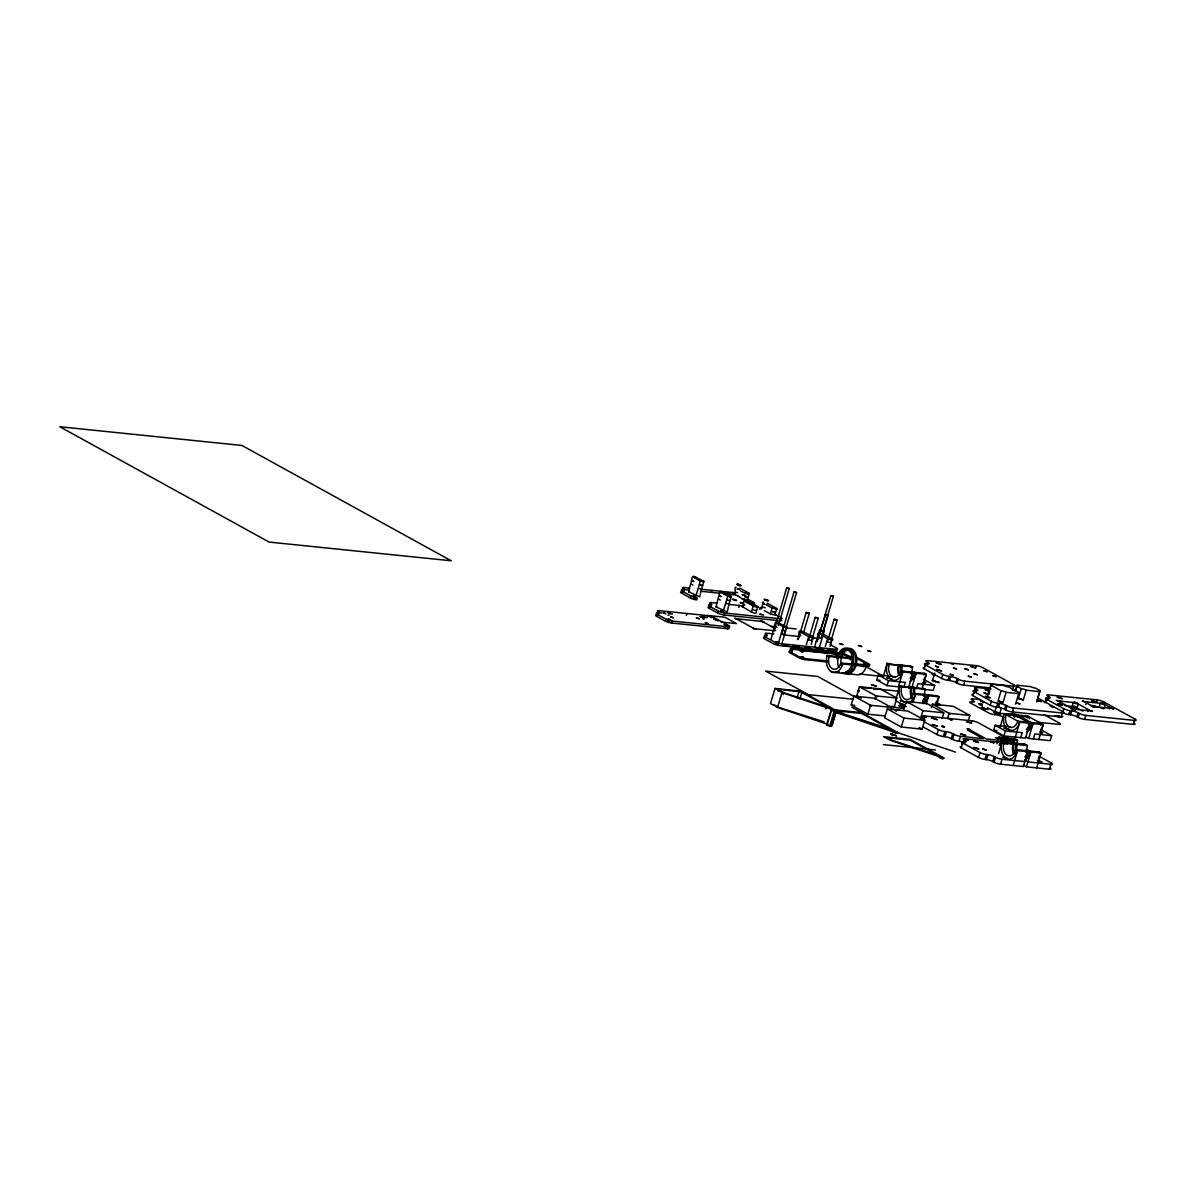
<?xml version="1.0" encoding="UTF-8"?>
<svg xmlns="http://www.w3.org/2000/svg" width="1196" height="1196" viewBox="0 0 1196 1196"><rect width="100%" height="100%" fill="white"/><g stroke="black" fill="none" stroke-linecap="round" stroke-linejoin="round"><path stroke-width="1.5" d="M700.198 585.218L702.471 585.457M734.837 593.141L733.268 593.276L743.224 599.241M743.718 604.414L744.764 604.997L744.032 604.713M771.599 611.335L775.158 612.262M774.888 612.262L773.199 612.143M806.224 612.457L809.244 613.339L806.224 612.457L798.225 639.397M808.227 639.95L811.486 640.652M808.705 639.292L815.194 617.36L816.868 617.54L818.228 618.287L811.725 640.204M814.611 646.782L819.604 629.948L821.174 629.963M820.127 631.219L825.778 614.296M819.155 648.172L824.134 631.339C821.532 629.574 824.104 631.054 822.624 631.159M823.655 630.456L828.155 615.252L827.094 614.624M827.602 641.235L834.105 619.304L835.765 619.483L837.125 620.201L830.622 642.147M925.824 717.346L923.581 716.613M938.292 681.75L939.219 682.692L932.372 680.688L934.704 672.989M966.996 728.753L969.478 729.859M1073.29 706.268L1076.161 707.285M656.664 616.314L657.247 614.325A4.739 0.957 16.5 0 1 657.83 613.1A4.739 0.957 16.5 0 0 658.413 611.859A4.739 0.957 16.5 0 1 659.041 610.633L707.808 615.641A4.739 0.957 16.5 0 1 714.221 617.599L728.678 625.553L728.095 627.541A4.739 0.957 16.5 0 1 727.452 628.767L671.748 623.041A4.739 0.957 16.5 0 1 665.335 621.098L656.664 616.314A4.739 0.957 16.5 0 1 657.232 615.073L658.413 611.859M658.293 614.116A4.739 0.957 16.5 0 0 657.83 613.847A4.739 0.957 16.5 0 1 658.458 612.606L659.041 610.633M665.335 621.098L665.918 619.109L657.247 614.325M671.748 623.041L672.331 621.068L728.035 626.794A4.739 0.957 16.5 0 0 728.678 625.553M682.213 591.198L690.884 595.982A4.739 0.957 16.5 0 0 697.298 597.94L696.715 599.914A4.739 0.957 16.5 0 1 690.301 597.955L681.615 593.186L682.213 591.198A4.739 0.957 16.5 0 1 682.781 589.972A4.739 0.957 16.5 0 0 683.379 588.731A4.739 0.957 16.5 0 1 684.007 587.505L689.24 588.043M681.615 593.186A4.739 0.957 16.5 0 1 682.198 591.945L682.781 589.972M682.931 590.211L683.379 588.731M684.007 587.505L683.424 589.479L688.657 590.017M701.14 590.645L699.72 596.834L688.642 591.811L692.544 576.442L694.607 576.726M690.301 597.955L690.884 595.982M686.369 615.477L686.953 613.503M695.967 595.847L700.363 580.987L693.052 576.95M701.424 589.703L703.891 581.361L694.921 576.816M711.321 592.349L711.919 590.361M778.073 620.56L724.103 615.013A4.739 0.957 16.5 0 1 717.69 613.055L709.019 608.271L709.602 606.297A4.739 0.957 16.5 0 1 710.185 605.056A4.739 0.957 16.5 0 0 710.783 603.831A4.739 0.957 16.5 0 1 711.411 602.59L716.643 603.128M710.185 605.056L709.602 607.045A4.739 0.957 16.5 0 0 709.019 608.271M710.783 603.831L710.185 605.804A4.739 0.957 16.5 0 1 710.828 604.578L711.411 602.59M707.285 617.375L707.808 615.641M728.812 604.802L727.228 611.918L716.045 606.91L719.932 591.542L721.965 591.661M713.638 619.573L714.221 617.599M717.69 613.055L718.288 611.081L709.602 606.297M723.371 610.947L727.766 596.086L720.441 592.05M724.103 615.013L724.701 613.025L780.405 618.751A4.739 0.957 16.5 0 0 781.033 617.525L780.45 619.498A4.739 0.957 16.5 0 1 779.822 620.739L780.405 618.751M729.097 603.875L731.294 596.445L722.489 591.96M723.49 593.59L732.176 594.487L732.774 592.513A4.739 0.957 16.5 0 1 735.166 592.962M733.955 593.904C736.975 592.274 733.417 586.907 736.138 587.131M727.452 628.767L728.035 626.794M738.724 607.448L739.307 605.46M756.291 612.576C755.902 616.164 741.998 605.714 742.447 607.045L744.241 600.257L748.517 601.394L758.578 607.149L753.809 606.357L744.211 601.11M747.844 598.583C750.221 602.216 740.518 598.135 744.674 599.42M748.068 597.836L749.384 593.38L739.786 588.133M747.216 598.882L753.644 602.425L753.046 604.414L746.633 600.87M751.432 611.993L753.196 606.058M756.455 611.365L757.89 606.536M759.654 609.332L760.163 607.598A4.739 0.957 16.5 0 1 761.254 607.762M775.143 614.056L775.576 615.207L770.329 613.937L772.093 608.002L766.098 604.698M775.576 612.561L776.787 608.48L767.189 603.233M770.986 639.471L775.457 622.129L779.269 623.28L778.596 622.772M775.77 630.696L774.246 629.993L786.729 587.804L789.255 588.537M778.327 625.463L789.255 588.567L786.759 587.894M778.312 643.508L783.29 626.674L775.965 622.638M784.038 634.807L781.556 634.03L794.054 591.841L795.176 591.9L796.581 592.603L783.993 634.598M781.825 643.882L782.453 641.774M782.767 640.712L784.95 633.357M785.264 632.295L786.818 627.048L778.327 622.668M828.155 724.462L777.564 707.434L770.493 703.547L775.038 688.418L801.141 691.258L842.717 714.132M778.118 691.228L778.671 689.359L800.722 691.841L828.783 707.359L783.604 692.678L777.938 689.554L778.671 689.359M797.388 639.621C800.498 636.586 796.446 628.842 802.068 631.264M777.564 707.434L781.96 692.589L775.038 688.418M782.393 693.202L782.662 692.275M783.201 694.592L783.754 692.723M803.249 633.581L809.229 613.369M806.373 644.569L808.72 636.646L799.735 631.697M811.217 644.554L812.383 640.593M812.682 639.606L813.415 637.124L802.994 631.563M797.074 698.06L799.033 691.452M816.285 641.564C820.008 639.606 815.433 631.742 819.783 632.923M799.96 698.823L801.888 692.335M817.122 641.34L818.632 636.287M818.393 637.752L830.861 595.623L832.386 595.802L833.388 596.356L820.905 638.544L818.677 637.707M825.27 646.513L827.617 638.589L821.637 635.285M830.114 646.498L831.579 641.549M831.878 640.563L832.311 639.068L822.19 633.611M825.733 708.899L826.287 707.03M830.921 726.301L835.257 711.471L836.393 710.783L831.997 725.628L829.695 726.122L826.75 725.12L831.145 710.275L834.3 710.185L781.96 692.589M831.624 709.976L826.75 725.12M829.695 726.122L834.09 711.261L831.145 710.275M885.19 715.956L867.877 714.176L851.208 704.997L853.854 696.087L874.635 698.21L891.304 707.404L870.509 705.266L853.854 696.087M887.297 706.268L894.219 706.971L896.865 698.06L880.196 688.881L859.416 686.743L856.77 695.653L861.314 698.165M902.203 687.192L887.043 685.637L876.758 679.971L878.223 675.022L895.071 676.742M867.877 714.176L870.509 705.266M875.024 699.496L876.07 695.923L859.416 686.743M883.306 676.562L887.223 663.361L899.332 665.469A9.628 6.399 -84.1 0 0 900.125 675.247M887.043 685.637L888.508 680.674L878.223 675.022M887.283 708.929L884.651 717.839L901.306 727.019L922.101 729.156L924.732 720.246L908.078 711.067L887.283 708.929L903.952 718.108L924.732 720.246M898.39 686.803L902.801 671.943L900.872 670.881A9.628 6.399 -84.1 0 1 892.336 676.682A9.628 6.399 -84.1 0 1 889.136 664.423L887.223 663.361A12.782 8.507 -84.1 0 0 891.454 679.657A12.782 8.507 -84.1 0 0 902.801 671.943L912.982 672.989L908.571 687.85M903.877 687.356L905.342 682.408L888.508 680.674M903.653 710.379L906.284 701.469L927.079 703.607L943.749 712.786L942.164 718.123M901.306 727.019L903.952 718.108M916.405 688.642L917.87 683.693L934.719 685.428L933.254 690.376L923.148 689.345M912.967 702.605L915.403 694.353L913.475 693.291A9.628 6.399 -84.1 0 1 904.938 699.092A9.628 6.399 -84.1 0 1 901.754 686.833L899.826 685.771L895.43 700.617L906.329 706.627M989.541 687.805L963.602 685.144A4.739 0.957 16.5 0 1 957.189 683.185L955.903 682.468A4.739 0.957 16.5 0 0 949.579 680.524L948.009 680.375A4.739 0.957 16.5 0 1 941.596 678.416L924.254 668.863L925.42 664.901A4.739 0.957 16.5 0 1 926.003 663.66L925.42 665.634M926.138 664.348L926.87 661.881A4.739 0.957 16.5 0 1 927.513 660.64L976.265 665.649A4.739 0.957 16.5 0 1 982.678 667.607L1014.163 684.949L1013.505 687.177M926.721 663.287L927.513 660.64M927.109 665.559L927.633 663.825A4.739 0.957 16.5 0 0 928.156 662.584L926.87 661.881M922.385 687.565L926.287 674.365L924.359 673.303L900.872 670.881M923.148 703.652L925.584 695.399L923.671 694.338A9.628 6.399 -84.1 0 1 923.402 695.13M920.845 717.779L922.953 710.648L906.284 701.469M921.473 719.439L923.282 718.975A4.739 0.957 16.5 0 0 923.805 717.735L922.52 717.032A4.739 0.957 16.5 0 1 923.163 715.806L971.914 720.814A4.739 0.957 16.5 0 1 978.328 722.758L1007.002 738.56M926.287 703.966L928.724 695.713L926.795 694.652A9.628 6.399 -84.1 0 1 922.55 700.482M921.787 719.514L922.52 717.032M922.819 720.53L923.282 718.975M931.34 707.718L932.402 704.145L953.182 706.283L969.851 715.462L968.267 720.814M941.596 678.416L942.777 674.454L925.42 664.901M936.468 705.012L938.905 696.76L936.976 695.698L913.475 693.291M947.965 680.36L949.19 676.413L950.76 676.562A4.739 0.957 16.5 0 1 957.069 678.506L958.355 679.223A4.739 0.957 16.5 0 0 964.768 681.182L1013.535 686.19A4.739 0.957 16.5 0 0 1014.163 684.949M949.579 680.524L950.76 676.562M962.84 741.684L958.953 741.281A4.739 0.957 16.5 0 1 952.539 739.322L951.254 738.62A4.739 0.957 16.5 0 0 944.945 736.676L943.375 736.512A4.739 0.957 16.5 0 1 936.961 734.553L938.426 729.605L924.224 721.786M955.903 682.468L957.069 678.506M957.189 683.185L958.355 679.223M947.486 718.676L949.071 713.324L932.402 704.145M943.315 736.512L944.84 731.563L946.41 731.728A4.739 0.957 16.5 0 1 952.719 733.671L954.004 734.374A4.739 0.957 16.5 0 0 960.418 736.332L983.232 738.68L967.654 730.098L970.793 730.412L986.371 738.993L998.989 740.294M944.945 736.676L946.41 731.728M963.602 685.144L964.768 681.182M951.254 738.62L952.719 733.671M952.539 739.322L954.004 734.374M975.757 667.383L976.265 665.649M958.953 741.281L960.418 736.332M1061.913 715.881A4.739 0.957 16.5 0 1 1061.031 716.957L1012.279 711.949A4.739 0.957 16.5 0 1 1005.866 710.005L1004.58 709.288A4.739 0.957 16.5 0 0 998.256 707.344L996.702 707.18A4.739 0.957 16.5 0 1 990.273 705.236L972.931 695.668L974.097 691.707A4.739 0.957 16.5 0 1 974.68 690.481L976.31 690.645A4.739 0.957 16.5 0 0 976.833 689.404L975.547 688.702A4.739 0.957 16.5 0 1 976.19 687.461L991.14 689.001M973.873 693.202L974.68 690.481M974.964 690.675L975.547 688.702M975.413 690.107L976.19 687.461M975.787 692.379L976.31 690.645M1024.822 761.598L1002.024 759.251A4.739 0.957 16.5 0 1 995.595 757.292L994.325 756.59A4.739 0.957 16.5 0 0 988.001 754.646L986.431 754.482L984.906 759.43A4.739 0.957 16.5 0 1 978.552 757.472L961.21 747.919L963.243 741.729L964.873 741.894A4.739 0.957 16.5 0 0 965.411 740.653L964.125 739.95A4.739 0.957 16.5 0 1 964.753 738.724L999.647 742.297M963.483 742.118L964.125 739.95M964.41 743.449L964.873 741.894M971.451 722.354L971.914 720.814M987.104 697.328L985.384 696.207L990.393 697.776L987.104 697.328L990.766 685.144A3.693 0.748 16.5 0 0 991.26 684.187L1003.803 685.472A3.693 0.748 16.5 0 0 1008.796 686.997L1019.097 692.663L1015.494 704.1M988.15 694.667L991.26 684.187M990.273 705.236L991.454 701.275L974.097 691.707M978.552 757.472L980.017 752.523L962.675 742.97A4.739 0.957 16.5 0 1 963.243 741.729M994.848 711.77L996.403 706.537M997.957 701.29L1001.052 690.81L990.766 685.144M996.642 707.18L997.868 703.233L999.437 703.383A4.739 0.957 16.5 0 1 1005.746 705.326L1007.032 706.044A4.739 0.957 16.5 0 0 1013.446 708.002L1062.212 712.995A4.739 0.957 16.5 0 0 1062.84 711.77L1037.605 697.866M998.256 707.344L999.437 703.383M1000.23 726.839L1004.147 713.638L1014.328 714.685L1029.906 723.266L1025.495 738.126L1003.967 735.914L993.682 730.248L995.147 725.299L1010.306 726.854M999.841 713.294L1001.396 708.062M1002.951 702.814L1006.045 692.335L1018.603 693.62A3.693 0.748 16.5 0 1 1019.097 692.663M984.966 759.43L986.536 759.595L988.001 754.646M1004.58 709.288L1005.746 705.326M1005.866 710.005L1007.032 706.044M1013.535 686.19L1012.354 690.152A4.739 0.957 16.5 0 0 1013.655 689.345M996.941 743.718L998.884 737.125L1014.97 738.769L1017.542 740.189L1016.077 745.138M1025.57 751.432A9.628 6.399 -84.1 0 0 1025.839 750.625L1027.768 751.686L1023.357 766.546L1000.559 764.199A4.739 0.957 16.5 0 1 994.13 762.241L992.844 761.538L994.325 756.59M994.13 762.241L995.595 757.292M999.393 744.734L1001.456 737.797L1003.055 738.291L998.585 753.615M1015.24 691.363L1016.764 686.22A3.693 0.748 16.5 0 0 1017.258 685.263L1030.668 686.639A3.693 0.748 16.5 0 0 1035.661 688.163L1040.146 690.63L1037.096 700.916M999.497 745.138L1001.456 738.545L998.884 737.125M1015.733 690.406L1017.258 685.263M1000.125 745.123L1002.173 738.201M1003.967 735.914L1005.432 730.965L995.147 725.299M1002.622 743.598L1004.162 738.395L1003.444 738.007M1012.279 711.949L1013.446 708.002M1003.504 743.688L1005.044 738.485L1004.311 738.096M1012.399 714.58L1013.431 711.097M1004.61 743.807L1006.15 738.605L1005.432 738.216M1018.2 698.972L1021.249 688.687L1016.764 686.22M1005.492 743.897L1007.032 738.694L1006.314 738.306M1000.559 764.199L1002.024 759.251M1006.598 744.002L1008.138 738.814L1007.421 738.41M1007.481 744.091L1009.02 738.904L1008.303 738.5M1009.095 742.477L1010.127 739.008L1009.409 738.62M1009.977 742.567L1011.009 739.098L1010.291 738.709M1023.178 700.497L1026.228 690.197L1039.653 691.587A3.693 0.748 16.5 0 1 1040.146 690.63M1011.098 742.686L1012.115 739.218L1011.397 738.829M1011.966 742.776L1012.997 739.307L1012.279 738.919M1013.087 742.895L1014.103 739.427L1013.386 739.023M1015.314 737.08L1019.725 722.22L1004.147 713.638A12.782 8.507 -84.1 0 0 1007.301 729.201L1012.922 730.786M1013.954 742.985L1014.985 739.517L1014.268 739.113M1020.801 737.648L1022.266 732.685L1005.432 730.965M1013.176 765.5L1017.587 750.64L1015.658 749.578A9.628 6.399 -84.1 0 1 1007.122 755.394A9.628 6.399 -84.1 0 1 1003.922 743.12L1001.994 742.058A12.782 8.507 -84.1 0 0 1004.565 757.068C1013.147 760.073 997.898 756.724 1004.73 757.053M1036.603 701.873L1039.653 691.587M1041.357 730.038L1051.643 735.704L1050.178 740.653L1028.635 738.44L1033.03 723.595L1017.452 715.014A12.782 8.507 -84.1 0 0 1016.974 717.032M1033.329 738.934L1034.794 733.985L1051.643 735.704M1045.409 702.605L1046.425 699.137A4.739 0.957 16.5 0 1 1047.008 697.911L1048.623 698.075A4.739 0.957 16.5 0 0 1049.161 696.834L1047.875 696.117A4.739 0.957 16.5 0 1 1048.518 694.891L1097.27 699.899A4.739 0.957 16.5 0 1 1103.684 701.858L1135.168 719.2L1134.436 721.681M1050.193 768.116A4.739 0.957 16.5 0 1 1049.311 769.207L1026.497 766.86L1030.892 752.015L1028.964 750.953A9.628 6.399 -84.1 0 1 1025.361 756.395M1045.902 701.618L1045.842 701.873A4.739 0.957 16.5 0 0 1044.601 702.68M1046.276 700.557L1047.068 697.911M1046.993 699.092L1047.875 696.117M1047.965 700.303L1048.623 698.075M1048.384 699.466L1049.161 696.834M1038.816 739.487L1043.211 724.641L1027.633 716.06L1017.452 715.014M1036.678 767.907L1041.073 753.061L1039.145 752L1015.658 749.578M1059.432 704.758L1057.668 703.682L1062.721 705.206L1059.432 704.758L1060.254 702.142A3.693 0.748 16.5 0 0 1060.747 701.185M1061.031 716.957L1062.212 712.995M1062.332 713.504L1063.782 708.705L1046.425 699.137M1049.311 769.207L1050.776 764.259A4.739 0.957 16.5 0 0 1051.404 763.018L1038.98 756.186M1050.671 765.5L1051.404 763.018M1064.948 705.7L1072.124 706.432L1073.29 702.471A3.693 0.748 16.5 0 0 1078.284 703.995L1088.584 709.662L1088.076 711.396M1071.765 710.813L1070.196 710.648L1069.015 714.61L1070.584 714.774L1071.765 710.813A4.739 0.957 16.5 0 1 1078.074 712.756L1079.36 713.474A4.739 0.957 16.5 0 0 1085.774 715.417L1134.526 720.426A4.739 0.957 16.5 0 0 1135.168 719.2M1075.025 711.067L1075.533 709.333L1088.091 710.633A3.693 0.748 16.5 0 1 1088.584 709.662M1082.993 711.201L1077.118 707.957L1078.284 703.995M1134.466 723.445A4.739 0.957 16.5 0 1 1133.36 724.387L1084.608 719.379A4.739 0.957 16.5 0 1 1078.194 717.436L1076.908 716.718L1078.074 712.756M1078.194 717.436L1079.36 713.474M1085.848 704.579L1086.372 702.844A3.693 0.748 16.5 0 0 1086.865 701.888L1100.275 703.263A3.693 0.748 16.5 0 0 1105.268 704.788L1109.738 707.255L1109.23 708.989M1084.608 719.379L1085.774 715.417M1096.762 701.633L1097.27 699.899M1094.071 706.701L1099.094 707.225L1100.275 703.263M1102.906 704.504L1103.684 701.858M1104.087 708.75L1105.268 704.788M1133.36 724.387L1134.526 720.426M670.702 616.957L673.228 617.704M673.213 617.734L670.702 617.016M698.643 588.372L701.17 589.015M694.981 598.762L693.964 598.643M726.675 594.965L727.676 595.01M738.156 589.284L739.352 589.359L736.96 588.895M729.336 600.332L729.082 600.198M747.739 597.282L746.454 597.163M763.915 603.681L764.408 604.1M833.388 596.385L830.861 595.653M818.199 618.317L815.223 617.48M828.155 615.252L827.094 615.267M800.303 651.147L802.83 651.895M802.8 651.94L800.288 651.177M801.036 657.695L803.563 658.443M824.149 631.279L822.489 631.144M803.533 658.488L801.036 657.755M837.125 620.231L834.105 619.379M838.336 654.571L835.855 653.764L838.366 654.526M932.372 680.539L933.388 680.345M950.656 719.035L949.041 718.871L950.087 719.499M1096.538 706.552C1084.174 704.564 1097.808 708.765 1093.802 706.388M892.38 731.518L895.834 733.148L897.269 732.251M896.372 732.176L895.655 732.625L898.331 732.834L851.806 707.21M755.737 610.498L756.231 610.438M796.551 592.633L794.054 591.9M782.498 630.262L785.338 631.099M926.407 717.256L925.928 717.286M985.713 708.899L984.218 708.63L985.668 708.63M1055.918 715.806L1058.041 716.105M734.822 618.123L737.797 619.154M737.738 619.274L734.822 618.437M760.686 620.933L763.796 621.726M763.601 621.935L760.656 621.068M752.762 628.154L755.752 629.051M755.693 629.171L752.747 628.304M839.831 643.642L842.821 644.524M842.761 644.644L839.816 643.777M851.731 649.592L850.999 648.92M861.658 646.588L858.429 645.526L861.718 646.468M867.713 650.519L870.957 651.566L867.698 650.654M902.532 706.791L900.184 705.909L902.606 706.657M699.795 584.695L702.411 585.681M729.859 600.766L728.364 600.512M726.136 603.352L728.514 604.04M747.425 597.223L744.704 596.625M763.721 603.457L764.349 603.995M766.337 604.443L766.621 604.563M763.003 607.12L765.276 607.792M949.564 718.871L950.222 719.544M952.21 719.932L951.418 719.887M1057.997 716.269L1055.963 715.791M719.693 595.608L721.472 596.64M775.576 643.568L777.998 644.39L775.576 643.792M835.257 711.471L834.09 711.261M799.556 634.867L800.857 635.853M989.6 691.408L985.011 689.733L989.735 690.869M941.745 726.092L943.779 727.228M692.708 580.538L693.112 580.613M728.663 595.324L731.115 596.714L729.695 596.669M719.095 599.301L720.246 600.093M1095.222 706.343L1094.146 706.238M970.524 729.71L969.223 729.111M951.433 663.84L953.541 664.378M871.271 687.536L871.226 688.313M944.272 727.288L943.076 727.019M1037.53 760.327L1042 761.942L1037.5 761.03M691.871 584.231L692.843 585.008M761.777 608.166L760.656 608.375L761.359 608.988L763.108 603.053L762.435 602.365L763.751 602.261M667.966 621.008L669.356 621.337M982.544 707.225C977.79 707.135 987.672 710.738 986.595 708.69M1055.186 715.791L1059.342 716.598L1058.266 715.776M701.454 589.284L732.774 592.513M700.856 591.273L720.022 593.246M728.842 604.384L742.791 605.819M658.458 612.606L661.941 612.965M668.923 613.683L672.406 614.041M703.741 617.256L707.21 617.614M771.136 626.375L774.709 626.734M787.237 628.02L796.192 628.947M721.024 622.025L736.527 623.624L724.955 617.241L707.733 615.477L712.069 617.869M774.56 630.74L754.242 628.662L736.288 618.766L762.151 621.427L775.217 628.618M773.917 633.91L766.935 633.192A4.739 0.957 16.5 0 0 766.307 634.418A4.739 0.957 16.5 0 1 765.709 635.659A4.739 0.957 16.5 0 0 765.141 636.885L773.812 641.669A4.739 0.957 16.5 0 0 780.226 643.627L835.929 649.338A4.739 0.957 16.5 0 0 836.557 648.112L830.144 644.569M784.382 634.971L798.315 636.407M812.219 637.842L815.687 638.201A4.739 0.957 16.5 0 1 817.63 638.544M781.586 645.227L788.852 645.975M792.485 646.348L799.75 647.096M805.192 647.649L810.634 648.217M816.091 648.77L822.713 649.443M827.871 649.966L834.733 650.669M840.952 653.255L792.186 648.247A4.739 0.957 16.5 0 0 791.558 649.488A4.739 0.957 16.5 0 1 790.975 650.714A4.739 0.957 16.5 0 0 790.392 651.955L799.063 656.739A4.739 0.957 16.5 0 0 805.476 658.682L827.497 660.954M838.919 654.077L791.902 649.249A4.739 0.957 16.5 0 0 791.259 650.475A4.739 0.957 16.5 0 1 790.676 651.715A4.739 0.957 16.5 0 0 790.093 652.941L798.764 657.725A4.739 0.957 16.5 0 0 805.192 659.684L827.198 661.941M801.858 650.549L837.095 654.167M926.063 663.66L927.633 663.825M830.353 671.001L832.58 672.227L856.082 674.634A12.782 8.507 -84.1 0 0 866.278 666.426L842.776 664.019A12.782 8.507 -84.1 0 1 831.429 671.733A12.782 8.507 -84.1 0 1 827.198 655.438L850.685 657.845L852.613 658.906A9.628 6.399 -84.1 0 0 852.105 664.378M827.198 655.438L829.127 656.499L852.613 658.906M900.05 666.755A12.782 8.507 -84.1 0 1 900.528 664.722L912.638 666.83A9.628 6.399 -84.1 0 0 912.129 672.302M889.136 664.423L912.638 666.83M851.447 663.406L868.132 665.125A4.739 0.957 16.5 0 0 868.774 663.9L860.088 659.116A4.739 0.957 16.5 0 0 855.678 657.516M829.127 656.499A9.628 6.399 -84.1 0 0 832.311 668.758A9.628 6.399 -84.1 0 0 840.848 662.958L864.349 665.365L866.278 666.426M854.871 664.782L867.848 666.112A4.739 0.957 16.5 0 0 868.475 664.886L859.804 660.102A4.739 0.957 16.5 0 0 855.828 658.622M835.765 671.554L839.383 671.928M846.619 672.66L850.236 673.034M859.655 674.066L880.51 676.218A4.739 0.957 16.5 0 0 881.153 674.978L866.696 667.009A4.739 0.957 16.5 0 0 860.283 665.066M876.758 679.971L880.121 680.315M985.683 693.471L989.286 693.844M1057.997 700.901L1076.041 702.755M912.354 696.909A9.628 6.399 -84.1 0 1 911.935 687.879L899.826 685.771A12.782 8.507 -84.1 0 0 904.056 702.067A12.782 8.507 -84.1 0 0 915.403 694.353L925.584 695.399A12.782 8.507 -84.1 0 1 922.804 700.781M912.877 688.119A12.782 8.507 -84.1 0 1 913.146 687.132L925.255 689.24A9.628 6.399 -84.1 0 0 924.882 695.668M901.754 686.833L925.255 689.24M861.554 687.416L870.628 688.358M874.246 688.732L899.646 691.333M980.511 699.645L972.811 698.853A4.739 0.957 16.5 0 0 972.184 700.079L973.469 700.796A4.739 0.957 16.5 0 1 972.931 702.037L971.361 701.873A4.739 0.957 16.5 0 0 970.733 703.099L988.075 712.652A4.739 0.957 16.5 0 0 994.444 714.61M876.07 695.923L896.865 698.06M853.241 699.256L808.332 694.652L765.604 671.106L817.69 676.458L854.093 696.506M994.489 714.61L996.059 714.774A4.739 0.957 16.5 0 1 1002.383 716.718L1003.668 717.421A4.739 0.957 16.5 0 0 1004.132 717.675M903.982 708.481L898.375 707.912A4.739 0.957 16.5 0 1 892.44 706.193M1037.829 722.235L1058.834 724.387A4.739 0.957 16.5 0 0 1059.462 723.161L1043.839 714.55M922.953 710.648L943.749 712.786M949.071 713.324L969.851 715.462M949.161 713.997L950.013 714.087L949.31 713.698M851.208 704.997L854.677 705.341M890.99 709.079L899.646 709.961M895.64 710.932L896.522 711.022M835.002 709.886L861.643 712.622M993.682 730.248L997.045 730.592M1000.17 737.827L1016.256 739.487M1004.162 738.395L1005.044 738.485M1006.15 738.605L1007.032 738.694M1008.138 738.814L1009.02 738.904M1010.127 739.008L1011.009 739.098M1012.115 739.218L1012.997 739.307M1014.103 739.427L1014.985 739.517M1001.456 738.545L1017.542 740.189M1008.677 742.522L1024.763 744.166L1027.424 745.542A9.628 6.399 -84.1 0 0 1027.05 751.955M1001.994 742.058L1014.103 744.166A9.628 6.399 -84.1 0 0 1014.896 753.943M896.626 731.892L894.354 732.176L835.959 712.547M1016.824 744.091L1015.225 743.598L1025.495 744.48A12.782 8.507 -84.1 0 0 1025.241 745.452M1003.922 743.12L1027.424 745.542M894.01 734.703L890.885 734.374L896.223 735.495M883.425 744.6L935.511 749.952M1050.776 764.259L1027.962 761.912L1024.852 760.193M728.648 595.728L728.738 595.802M755.334 610.379L753.465 609.9M775.636 626.226L776.996 627.227M703.682 618.915L702.59 618.646M819.813 634.059L822.145 634.882M933.523 673.886L932.028 674.185L934.779 675.62M694.143 576.621C690.854 576.457 698.434 578.715 695.534 577.025M743.329 606.297L741.819 606.312L742.447 607.045M810.35 636.332C806.687 636.392 815.941 638.619 811.426 636.601M935.87 704.07L939.099 705.057M999.288 739.173L995.356 737.543L999.303 738.261M738.321 584.455L736.661 584.306L738.171 585.038M766.965 600.542L767.922 600.527L767.114 599.958M689.509 591.273L688.642 591.811M716.897 606.372L716.045 606.91M776.638 622.07L778.417 622.548M783.29 626.674C790.063 629.021 782.513 624.94 784.576 627.063M933.792 673.931L934.749 674.125M924.089 716.165L925.973 716.718M738.037 584.246L738.934 584.605M739.427 585.427L740.518 585.427L739.846 584.919M765.889 600.407L768.609 600.736L766.098 599.48M730.009 596.729L731.294 596.445M733.851 599.136C728.738 598.553 739.203 602.201 735.839 599.764M776.832 622.114L778.835 622.697M785.533 627.332L786.818 627.048M669.013 615.342L668.011 615.058M983.725 707.658L981.976 707.628L983.74 708.72M901.186 703.622C895.415 703.607 909.543 706.821 901.933 703.801M950.282 719.633L951.523 719.977M968.312 728.842L968.611 728.917M942.194 726.077L943.928 726.6M834.569 711.396L955.559 752.09M694.114 576.457L695.265 576.771M694.084 581.54L693.127 581.271M766.008 599.615L764.767 599.6L766.023 600.302M721.846 591.781C717.839 591.123 725.419 593.949 723.072 592.184M821.532 630.202L820.366 630.113L821.248 630.785M785.757 627.541L784.83 627.302M1074.382 706.253L1075.757 706.687M873.573 689.135L875.517 689.255L874.844 688.567M739.412 585.577L738.261 585.233M766.173 599.659L764.065 599.405L765.874 600.243M822.34 631.264L819.589 629.993M801.903 631.503C797.179 630.696 805.656 633.895 803.099 631.907M702.71 618.138L704.235 618.84M669.117 621.8L667.951 621.397M999.333 707.015L997.509 706.253M746.169 597.148L745.108 596.804M727.945 595.638L729.216 596.52M727.766 596.086L729.769 596.834M822.115 631.204L821.189 630.92M935.81 681.301L934.554 681.257L935.825 681.87M725.374 627.601L724.477 627.302M1039.967 731.608L1042.763 732.954L1039.982 732.714M942.717 726.196L944.302 726.899M739.173 584.515L737.364 584.47L738.052 584.994M720.904 596.43L720.231 596.266M850.819 648.86L848.891 648.815M850.535 648.83L848.846 648.785M738.485 585.322L741.206 585.651L739.412 584.754M742.043 602.904L740.249 602.664L743.075 603.367M762.405 614.535L759.669 614.206L763.706 615.088M922.804 682.348L925.839 682.722L923.82 681.556M983.8 708.959L987.896 709.512L987.178 708.675M739.263 584.709L740.055 584.829M727.975 600.392L727.228 600.153M935.84 703.218L936.692 703.667M742.581 598.987L741.759 598.703M778.97 707.449L824.014 721.801M701.02 581.301L704.01 581.42M743.628 598.658L744.809 599.331L744.017 598.822M693.127 581.211L692.469 581.002M694.323 598.209L695.085 598.688M850.954 648.965L851.791 649.473M825.898 614.908L825.12 614.43M1058.789 715.761L1060.224 716.942L1054.588 715.776M701.11 581.151L703.711 581.615L700.363 580.987M700.138 585.113L699.406 584.769M772.093 608.002L777.415 609.213L776.787 608.48M827.617 638.589L832.939 639.8L832.311 639.068M808.72 636.646L814.042 637.872L813.415 637.124M1086.372 702.844L1090.842 705.311A3.693 0.748 16.5 0 1 1095.835 706.836L1109.245 708.211A3.693 0.748 16.5 0 1 1109.738 707.255M1060.254 702.142L1070.555 707.823A3.693 0.748 16.5 0 1 1075.533 709.333M1049.983 705.715L1053.138 707.449M1056.815 715.836L1058.43 716.718M1012.892 713.623L1015.135 714.864L997.105 713.01L987.492 707.718M984.502 708.406L986.102 709.288M900.528 664.722L902.457 665.783A9.628 6.399 -84.1 0 0 901.948 671.255M924.433 679.762L934.719 685.428M1025.525 736.736L1028.635 738.44M1020.083 744.106L1020.801 744.495L1019.201 744.017M740.204 590.435C740.145 591.138 750.789 596.131 749.384 593.38M1018.095 743.897L1018.813 744.301L1017.213 743.807M1026.168 749.13L1030.982 751.776M913.146 687.132L915.075 688.193A9.628 6.399 -84.1 0 0 914.701 694.622M908.601 686.444L911.711 688.163L916.106 673.318L914.178 672.257A9.628 6.399 -84.1 0 1 910.575 677.698M774.619 613.982L779.433 616.643M764.349 610.648L770.329 613.937M840.848 662.958L842.776 664.019M1023.387 765.141L1026.497 766.86M922.759 726.734L936.961 734.553M919.066 727.482L922.101 729.156M896.641 736.153L890.512 733.477L893.726 735.241M773.991 704.773L778.267 707.12M737.768 592.618L735.51 592.214M831.938 725.479L836.348 710.618M830.607 642.76L827.154 641.983M1045.887 699.525A4.739 0.957 16.5 0 1 1047.038 698.823M1062.601 712.667A4.739 0.957 16.5 0 0 1068.97 714.61L1070.136 710.648A4.739 0.957 16.5 0 1 1063.782 708.705M1070.584 714.774A4.739 0.957 16.5 0 1 1076.908 716.718M1077.118 707.957A3.693 0.748 16.5 0 1 1072.124 706.432M1103.25 708.615A3.693 0.748 16.5 0 1 1100.783 707.942M1099.558 707.449A3.693 0.748 16.5 0 1 1099.094 707.225M1021.249 688.687A3.693 0.748 16.5 0 1 1026.228 690.197M1015.793 715.821A3.693 0.748 16.5 0 1 1011.637 713.997M1012.339 713.593A3.693 0.748 16.5 0 1 1016.211 714.431A3.693 0.748 16.5 0 1 1018.678 715.836M1001.052 690.81A3.693 0.748 16.5 0 1 1006.045 692.335M982.454 705.685A3.693 0.748 16.5 0 1 978.762 703.861A3.693 0.748 16.5 0 1 982.394 704.115M973.38 691.841A4.739 0.957 16.5 0 1 974.157 691.393M972.931 695.668A4.739 0.957 16.5 0 1 972.931 694.398M997.808 703.218A4.739 0.957 16.5 0 1 991.454 701.275M925.046 665.41A4.739 0.957 16.5 0 1 925.046 664.617M924.254 668.863A4.739 0.957 16.5 0 1 924 667.592M949.131 676.398A4.739 0.957 16.5 0 1 942.777 674.454M1026.452 729.381A12.782 8.507 -84.1 0 0 1029.906 723.266L1019.725 722.22A12.782 8.507 -84.1 0 1 1010.231 730.606M1013.849 716.718A12.782 8.507 -84.1 0 1 1014.328 714.685M1040.43 730.023A12.782 8.507 -84.1 0 0 1043.211 724.641L1033.03 723.595A12.782 8.507 -84.1 0 1 1026.602 731.668M1027.155 718.078A12.782 8.507 -84.1 0 1 1027.633 716.06M1027.125 729.844A11.213 7.46 -84.1 0 0 1032.073 723.057L1028.934 722.743A11.213 7.46 -84.1 0 1 1028.261 724.597M1017.96 717.525A11.213 7.46 -84.1 0 1 1018.424 715.537L1015.284 715.223A11.213 7.46 -84.1 0 0 1014.836 717.196M1040.699 725.165A9.628 6.399 -84.1 0 0 1041.282 723.58L1017.796 721.158A9.628 6.399 -84.1 0 1 1009.26 726.974A9.628 6.399 -84.1 0 1 1006.06 714.7L1029.562 717.122A9.628 6.399 -84.1 0 0 1029.173 718.811M1025.734 757.816A11.213 7.46 -84.1 0 0 1029.935 751.477L1026.796 751.163A11.213 7.46 -84.1 0 1 1026.123 753.017M1016.077 752.493A11.213 7.46 -84.1 0 1 1016.286 743.957L1013.147 743.643A11.213 7.46 -84.1 0 0 1013.625 754.153M1038.292 758.443A12.782 8.507 -84.1 0 0 1041.073 753.061L1030.892 752.015A12.782 8.507 -84.1 0 1 1024.464 760.088M1015.06 744.405A12.782 8.507 -84.1 0 1 1015.314 743.434L1017.243 744.495A9.628 6.399 -84.1 0 0 1016.869 750.909M1039.145 752A9.628 6.399 -84.1 0 1 1038.89 752.792M1008.093 759.012A12.782 8.507 -84.1 0 0 1017.587 750.64L1027.768 751.686A12.782 8.507 -84.1 0 1 1024.972 757.068M1011.921 744.091A12.782 8.507 -84.1 0 1 1012.19 743.105M1015.912 744.181A4.739 0.957 16.5 0 1 1016.854 744.45M961.988 744.48A4.739 0.957 16.5 0 1 962.197 743.643M961.21 747.919A4.739 0.957 16.5 0 1 960.941 746.648M986.386 754.467A4.739 0.957 16.5 0 1 980.017 752.523M986.536 759.595A4.739 0.957 16.5 0 1 992.844 761.538M732.176 594.487A4.739 0.957 16.5 0 1 735.047 595.07M738.007 596.146A4.739 0.957 16.5 0 1 738.59 596.445M753.644 602.425A4.739 0.957 16.5 0 1 753.002 603.651M683.036 590.854A4.739 0.957 16.5 0 1 682.198 591.945M682.303 590.405A4.739 0.957 16.5 0 1 682.527 589.449M936.124 702.157A12.782 8.507 -84.1 0 0 938.905 696.76L928.724 695.713A12.782 8.507 -84.1 0 1 923.073 703.457M923.058 689.165A12.782 8.507 -84.1 0 1 923.327 688.178M936.976 695.698A9.628 6.399 -84.1 0 1 936.707 696.506M909.752 687.805A12.782 8.507 -84.1 0 1 910.007 686.818M922.819 701.962A11.213 7.46 -84.1 0 0 927.767 695.19L924.628 694.861A11.213 7.46 -84.1 0 1 923.94 696.715M913.52 694.039A11.213 7.46 -84.1 0 1 914.103 687.67L910.978 687.341A11.213 7.46 -84.1 0 0 911.905 698.718M920.397 718.841A4.739 0.957 16.5 0 1 921.653 718.811M944.78 731.563A4.739 0.957 16.5 0 1 938.426 729.605M859.027 691.632A4.739 0.957 16.5 0 1 859.356 690.376M711.007 606.357A4.739 0.957 16.5 0 1 711.022 606.97M724.701 613.025A4.739 0.957 16.5 0 1 718.288 611.081M658.772 614.938A4.739 0.957 16.5 0 1 657.232 615.073M672.331 621.068A4.739 0.957 16.5 0 1 665.918 619.109M766.023 635.136A4.739 0.957 16.5 0 0 765.709 636.392A4.739 0.957 16.5 0 1 766.367 636.825M764.827 637.603A4.739 0.957 16.5 0 0 764.543 638.873L773.214 643.642A4.739 0.957 16.5 0 0 779.643 645.601L835.346 651.327A4.739 0.957 16.5 0 0 836.228 650.235M853.436 658.159A4.739 0.957 16.5 0 1 847.067 656.2A4.739 0.957 16.5 0 0 841.386 654.347M853.406 657.127A4.739 0.957 16.5 0 1 847.366 655.214A4.739 0.957 16.5 0 0 842.522 653.524M936.363 702.635A4.739 0.957 16.5 0 1 940.011 704.698A4.739 0.957 16.5 0 1 935.945 704.504M923.506 679.747A12.782 8.507 -84.1 0 0 926.287 674.365L916.106 673.318A12.782 8.507 -84.1 0 1 909.678 681.391M910.455 666.755A12.782 8.507 -84.1 0 1 910.709 665.768M924.359 673.303A9.628 6.399 -84.1 0 1 923.775 674.888M910.186 678.371A12.782 8.507 -84.1 0 0 912.982 672.989L911.053 671.928A9.628 6.399 -84.1 0 1 910.47 673.512M897.135 665.395A12.782 8.507 -84.1 0 1 897.404 664.408M910.948 679.119A11.213 7.46 -84.1 0 0 915.149 672.78L912.01 672.466A11.213 7.46 -84.1 0 1 911.337 674.305M901.291 673.797A11.213 7.46 -84.1 0 1 901.5 665.26L898.36 664.931A11.213 7.46 -84.1 0 0 898.839 675.441M840.22 657.905A12.782 8.507 -84.1 0 1 851.627 648.965A12.782 8.507 -84.1 0 1 855.977 665.738A12.782 8.507 -84.1 0 1 844.062 672.66M841.266 665.873A11.213 7.46 -84.1 0 1 846.409 650.564A11.213 7.46 -84.1 0 1 855.723 658.473A11.213 7.46 -84.1 0 1 848.667 672.167M836.856 658.742A12.782 8.507 -84.1 0 1 847.755 648.337A12.782 8.507 -84.1 0 1 853.152 664.318A12.782 8.507 -84.1 0 1 841.61 672.78M838.83 667.518A11.213 7.46 -84.1 0 1 842.298 650.848A11.213 7.46 -84.1 0 1 852.494 657.411A11.213 7.46 -84.1 0 1 845.527 671.838M850.221 659.863A12.782 8.507 -84.1 0 1 850.685 657.845M864.349 665.365A9.628 6.399 -84.1 0 1 863.766 666.964M889.555 728.842L844.361 714.221L838.695 711.082L861.643 713.444L889.555 728.842M936.528 754.721L910.171 740.175L887.223 737.723L891.334 740.1L936.483 754.811M696.416 617.884L699.436 618.81L696.431 617.854M705.386 622.832L708.406 623.759L705.416 622.802M715.313 619.827L718.333 620.754L715.372 619.782M724.283 624.775L727.317 625.702L724.313 624.746M742.312 594.681L745.87 595.772L742.342 594.651M745.258 592.603L748.816 593.679L745.332 592.543M744.779 600.811L748.337 601.887L744.779 600.811M753.764 605.759L757.322 606.835L753.764 605.759M772.661 607.703L776.219 608.779L772.736 607.643M828.185 638.29L831.743 639.367L828.185 638.29M871.406 684.695L876.444 686.235L871.436 684.65M887.118 677.728L892.156 679.253L887.118 677.728M898.839 705.58L903.892 707.12L898.839 705.58M900.304 700.632L905.357 702.172L900.409 700.542M935.422 666.172L938.576 667.129L935.496 666.127M936.333 662.913L941.372 664.453L936.333 662.913M936.677 669.431L941.715 670.971L936.707 669.386M931.968 718.078L937.021 719.618L931.968 718.078M932.327 724.582L937.365 726.122L932.357 724.537M950.222 674.335L953.362 675.292L950.252 674.305M953.466 668.026L956.606 668.983L953.481 667.996M964.858 668.743L968.416 669.835L964.858 668.743M968.252 676.174L971.406 677.145L968.282 676.159M970.793 666.456L975.831 667.996L970.898 666.381M973.828 673.692L977.386 674.783L973.858 673.662M960.881 734L965.934 735.54L960.926 733.955M966.443 721.622L971.481 723.146L966.547 721.532M964.768 739.128L968.326 740.204L964.798 739.098M983.755 670.687L987.313 671.778L983.785 670.657M980.705 700.841L983.815 702.56L980.78 700.751M984.099 692.992L987.253 693.949L984.173 692.947M973.574 740.997L978.612 742.522L973.679 740.907M973.918 747.5L978.956 749.04L974.022 747.425M992.725 675.635L996.283 676.727L992.755 675.605M982.723 749.01L986.281 750.101L982.753 748.98M998.899 701.14L1002.039 702.112L998.929 701.125M990.632 741.789L994.19 742.865L990.707 741.729M1004.042 728.005L1009.08 729.545L1004.042 728.005M1016.944 702.994L1020.083 703.951L1016.959 702.964M1018.992 698.569L1022.55 699.66L1019.067 698.524M1037.889 700.512L1041.447 701.604L1037.889 700.512M1056.427 700.422L1059.581 701.379L1056.487 700.378M1057.324 697.163L1062.362 698.703L1057.324 697.163M1071.227 708.57L1074.367 709.527L1071.242 708.54M1074.471 702.276L1077.611 703.233L1074.486 702.246M1082.335 701.065L1085.893 702.142L1082.41 701.005M1089.257 710.424L1092.411 711.381L1089.257 710.424M1091.784 700.707L1096.837 702.246L1091.784 700.707M1101.232 702.994L1104.79 704.085L1101.307 702.949M1110.217 707.942L1113.775 709.034L1110.292 707.883M663.391 612.905L665.888 613.697L663.466 612.875M667.861 612.561L670.358 613.354L667.936 612.531M668.205 619.065L670.702 619.857L668.235 619.05M693.172 595.937L695.668 596.729L693.202 595.922M700.198 616.688L702.71 617.48L700.288 616.658M702.321 616.104L704.818 616.882L702.351 616.075M727.288 592.962L729.784 593.754L727.362 592.932M720.56 611.036L723.072 611.829L720.65 610.992M776.084 641.624L778.596 642.416L776.174 641.594M800.617 650.146L803.114 650.938L800.647 650.116M801.35 656.694L803.847 657.486L801.38 656.664M835.556 654.75L838.067 655.543L835.6 654.735M864.005 663.122L866.502 663.915L864.005 663.122M863.706 664.109L866.218 664.901L863.781 664.079M939.353 757.397L942.807 759.026L944.242 758.129L910.156 739.352L883.53 736.616L889.689 740.01L942.044 757.621L939.353 757.397M241.936 445.465L59.8 426.748L269.115 542.072L451.251 560.789L241.936 445.465M876.324 696.281L875.382 696.192L877.102 696.7L876.324 696.281M870.763 705.625L869.866 705.535L871.495 706.029L870.763 705.625M1014.103 743.493L1013.236 743.404L1014.836 743.882L1014.103 743.493M995.027 713.055A3.693 0.748 16.5 0 0 1000.633 714.087A3.693 0.748 16.5 0 0 995.64 711.889A3.693 0.748 16.5 0 0 995.027 713.055"/></g></svg>
